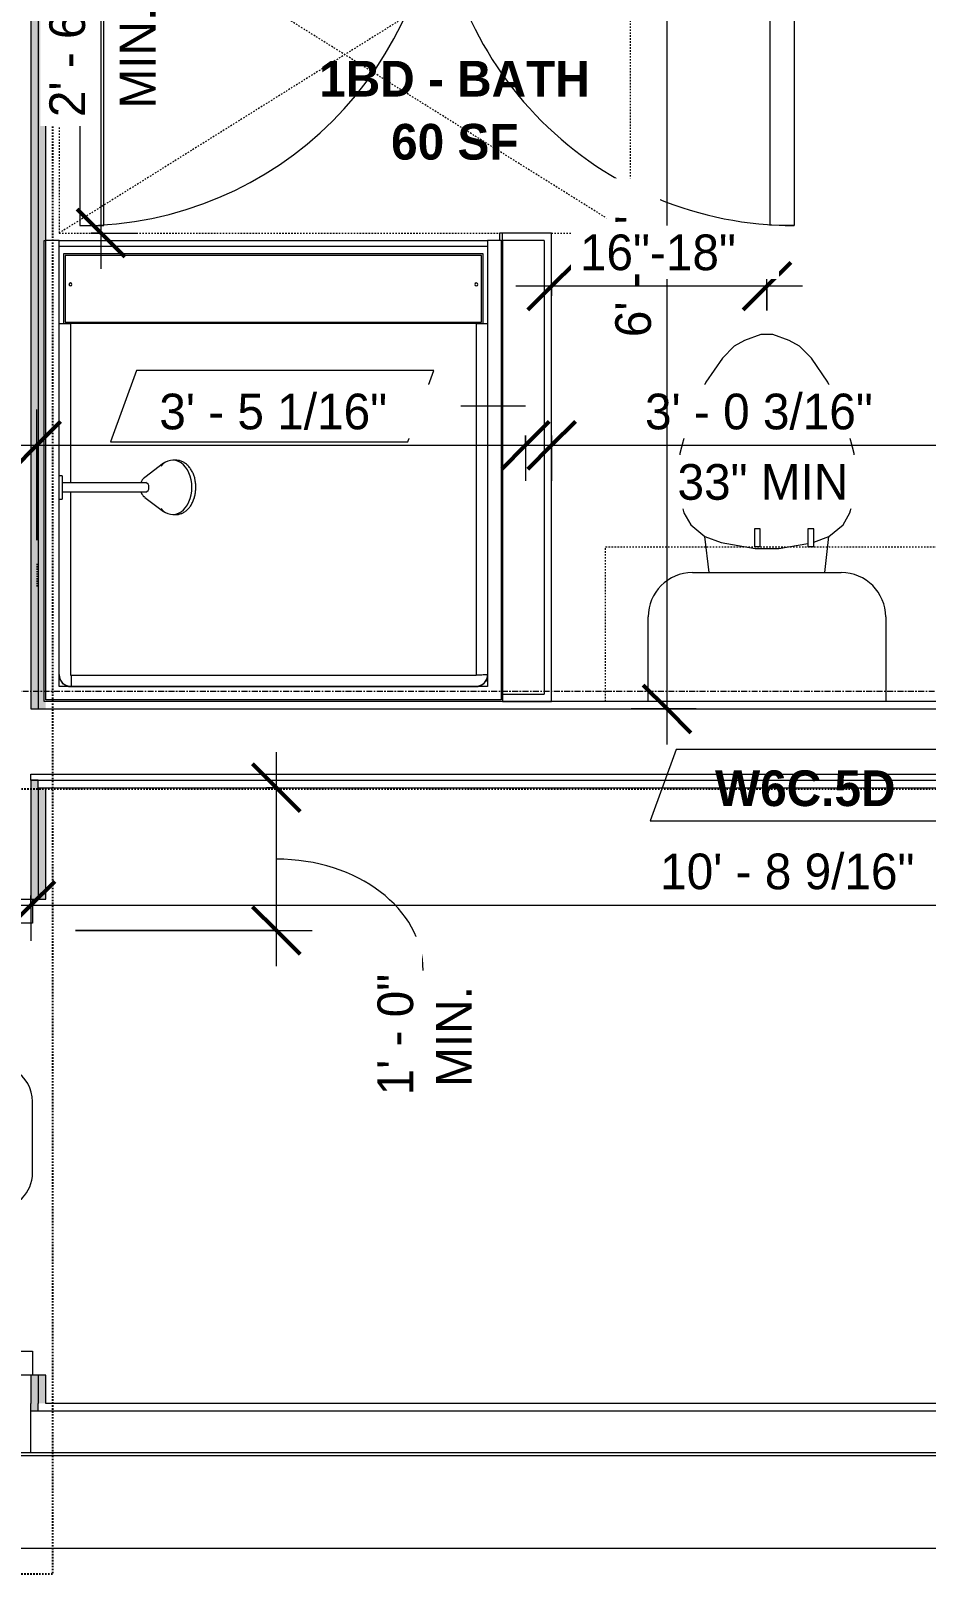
# Model space of a CAD drawing. Header units: inches. Extents: x -4058 to -1781, y 9814 to 12264.
# Drawn here: x -3460.2 to -3385, y 11773 to 11902.7 of the extents above; entities that cross this region are included whole.
import ezdxf

# ---------------------------------------------------------------- set-up
doc = ezdxf.new("R2010")
doc.units = ezdxf.units.IN
doc.header["$MEASUREMENT"] = 0
for name, pattern in [('Dash', [0.25, 0.125, -0.125]), ('Dash 3_32_', [0.1875, 0.09375, -0.09375]), ('Dash_2_', [0.25, 0.125, -0.125]), ('Grid Line 1_2_', [0.875, 0.5, -0.125, 0.125, -0.125])]:
    doc.linetypes.add(name, pattern=pattern)
for name, color, linetype, lineweight in [('0-1', 7, 'Continuous', 5), ('0-2', 7, 'Continuous', 9), ('A-ANNO-DIMS', 211, 'Continuous', 9), ('A-ANNO-DIMS-32', 211, 'Continuous', 9), ('A-AREA-IDEN', 2, 'Continuous', 9), ('A-DETL-1', 90, 'Dash 3_32_', 9), ('A-DOOR-1', 7, 'Continuous', 9), ('A-DOOR-2', 31, 'Continuous', 9), ('A-DOOR-FRAM-1', 7, 'Continuous', 9), ('A-DOOR-IDEN', 31, 'Continuous', 9), ('A-GENM', 5, 'Continuous', 9), ('A-GENM-2', 147, 'Dash', 9), ('A-WALL-1', 7, 'Continuous', 9), ('A-WALL-2', 113, 'Continuous', 9), ('A-WALL-IDEN', 211, 'Continuous', 9), ('I-WALL-1', 1, 'Continuous', 18), ('I-WALL-2', 10, 'Continuous', 5), ('I-WALL-3', 7, 'Continuous', 9), ('P-SANR-FIXT', 6, 'Continuous', 9), ('Q-CASE', 31, 'Continuous', 9), ('Q-CASE-3', 31, 'Dash', 9), ('S-GRID-1', 1, 'Grid Line 1_2_', 9)]:
    doc.layers.add(name, color=color, linetype=linetype, lineweight=lineweight)
doc.layers.add('0-3', color=250, linetype='Dash_2_')
doc.styles.add('Century Gothic', font='ufonts.com_century-gothic.ttf', dxfattribs={"height": 3})
doc.styles.add('Century Gothic_B_1', font='GOTHICB.TTF', dxfattribs={"height": 3})
doc.dimstyles.new('MARKETING_DIMENSION', dxfattribs={"dimscale": 12, "dimtxt": 3.132505, "dimasz": 0.333333, "dimexe": 0.25, "dimexo": 0.166667, "dimgap": 0.041667, "dimtad": 1, "dimdec": 4, "dimrnd": 0.0625, "dimzin": 3, "dimdsep": 46, "dimlunit": 4, "dimtxsty": 'Century Gothic', "dimblk1": 'OBLIQUE', "dimblk2": 'OBLIQUE', "dimsah": 1, "dimcen": 0.09, "dimdle": 0.25, "dimazin": 0, "dimtfac": 1, "dimtdec": 4, "dimtix": 1, "dimtmove": 0, "dimatfit": 3, "dimfxl": 1, "dimtvp": 1, "dimtfill": 1, "dimfrac": 2, "dimtolj": 1, "dimtzin": 0, "dimarcsym": 2})
doc.dimstyles.new('THE_DIMENSION_STRING_1', dxfattribs={"dimscale": 12, "dimtxt": 3.132505, "dimasz": 0.333333, "dimexe": 0.25, "dimexo": 0.166667, "dimgap": 0.041667, "dimtad": 1, "dimdec": 4, "dimrnd": 0.0625, "dimzin": 3, "dimdsep": 46, "dimlunit": 4, "dimtxsty": 'Century Gothic', "dimblk1": 'OBLIQUE', "dimblk2": 'OBLIQUE', "dimsah": 1, "dimcen": 0.09, "dimdle": 0.25, "dimazin": 0, "dimtfac": 1, "dimtdec": 4, "dimtix": 1, "dimtmove": 1, "dimatfit": 3, "dimfxl": 1, "dimtvp": 1, "dimtfill": 1, "dimfrac": 2, "dimtolj": 1, "dimtzin": 0, "dimarcsym": 2})
doc.dimstyles.new('THE_DIMENSION_STRING_2', dxfattribs={"dimscale": 12, "dimtxt": 3.132505, "dimasz": 0.333333, "dimexe": 0.25, "dimexo": 0.166667, "dimgap": 0.041667, "dimtad": 1, "dimdec": 4, "dimrnd": 0.0625, "dimzin": 3, "dimdsep": 46, "dimlunit": 4, "dimtxsty": 'Century Gothic', "dimblk1": 'OBLIQUE', "dimblk2": 'OBLIQUE', "dimsah": 1, "dimcen": 0.09, "dimdle": 0.25, "dimazin": 0, "dimtfac": 1, "dimtdec": 4, "dimtix": 1, "dimtmove": 0, "dimatfit": 3, "dimfxl": 1, "dimtvp": 1, "dimtfill": 1, "dimfrac": 2, "dimtolj": 1, "dimtzin": 0, "dimarcsym": 2})
doc.dimstyles.new('THE_DIMENSION_STRING_4', dxfattribs={"dimscale": 12, "dimtxt": 3.132505, "dimasz": 0.333333, "dimexe": 0.25, "dimexo": 0.166667, "dimgap": 0.041667, "dimtad": 1, "dimdec": 4, "dimrnd": 0.0625, "dimzin": 3, "dimdsep": 46, "dimlunit": 4, "dimtxsty": 'Century Gothic', "dimblk1": 'OBLIQUE', "dimblk2": 'OBLIQUE', "dimsah": 1, "dimcen": 0.09, "dimdle": 0.25, "dimazin": 0, "dimtfac": 1, "dimtdec": 4, "dimtix": 1, "dimtmove": 0, "dimatfit": 3, "dimfxl": 1, "dimtvp": 1, "dimtfill": 1, "dimfrac": 2, "dimtolj": 1, "dimtzin": 0, "dimarcsym": 2})
doc.dimstyles.new('THE_DIMENSION_STRING_5', dxfattribs={"dimscale": 12, "dimtxt": 3.132505, "dimasz": 0.333333, "dimexe": 0.25, "dimexo": 0.166667, "dimgap": 0.041667, "dimtad": 1, "dimdec": 4, "dimrnd": 0.0625, "dimzin": 3, "dimdsep": 46, "dimlunit": 4, "dimtxsty": 'Century Gothic', "dimblk1": 'OBLIQUE', "dimblk2": 'OBLIQUE', "dimsah": 1, "dimcen": 0.09, "dimdle": 0.25, "dimazin": 0, "dimtfac": 1, "dimtdec": 4, "dimtix": 1, "dimtmove": 0, "dimatfit": 3, "dimfxl": 1, "dimtvp": 1, "dimtfill": 1, "dimfrac": 2, "dimtolj": 1, "dimtzin": 0, "dimarcsym": 2})

# ---------------------------------------------------------------- blocks, each defined once
blk = doc.blocks.new('HOLLOW METAL - UNIT DOOR-2360010-UNIT PLANS - 1ST FLOOR')
at = {"layer": 'A-DOOR-1'}
for p, q in [((16.25, -4.8125), (18, -4.8125)), ((16.25, -40.8125), (16.25, -4.8125)), ((18, -4.8125), (18, -40.8125)), ((18, -40.8125), (16.25, -40.8125))]:
    blk.add_line(p, q, dxfattribs=at)
blk.add_arc((18, -4.8125), 36, 180, 270, dxfattribs=at)
at = {"layer": 'A-DOOR-FRAM-1'}
for p, q in [((-20, 3.1875), (-18, 3.1875)), ((-20, -4.8125), (-20, 3.1875)), ((-18, 3.1875), (-18, 1.25)), ((18, 3.1875), (20, 3.1875)), ((18, 1.25), (18, 3.1875)), ((20, 3.1875), (20, -4.8125)), ((-18, 1.25), (-17.375, 1.25)), ((-17.375, 1.25), (-17.375, -2.875)), ((17.375, 1.25), (18, 1.25)), ((17.375, -2.875), (17.375, 1.25)), ((-18, -2.875), (-18, -4.8125)), ((-17.375, -2.875), (-18, -2.875)), ((18, -2.875), (17.375, -2.875)), ((18, -4.8125), (18, -2.875)), ((-18, -4.8125), (-20, -4.8125)), ((20, -4.8125), (18, -4.8125))]:
    blk.add_line(p, q, dxfattribs=at)
blk = doc.blocks.new('CTR - 1st Phase - Common Walls_rvt-1-UNIT PLANS - 1ST FLOOR')
at = {"layer": 'I-WALL-1'}
h = blk.add_hatch(color=256, dxfattribs=at)
h.paths.add_polyline_path([(-3459.59, 11787.36), (-3458.96, 11787.36), (-3458.96, 11789.74), (-3459.59, 11789.74)], flags=0)
h.paths.add_polyline_path([(-3459.59, 11829.74), (-3458.96, 11829.74), (-3458.96, 11839.11), (-3459.59, 11839.11), (-3459.59, 11838.56)], flags=0)
h.paths.add_polyline_path([(-3459.09, 11845.74), (-3458.96, 11845.74), (-3458.96, 11846.36), (-3459.09, 11846.36), (-3459.09, 11885.11), (-3458.96, 11885.11), (-3458.96, 12081.69), (-3459.59, 12081.69), (-3459.59, 11845.74)], flags=0)
at = {"layer": 'I-WALL-2'}
h = blk.add_hatch(color=256, dxfattribs=at)
h.paths.add_polyline_path([(-3460.21, 11786.74), (-3459.59, 11786.74), (-3459.59, 11789.74), (-3460.21, 11789.74), (-3460.21, 11787.36)], flags=0)
h.paths.add_polyline_path([(-3460.09, 11829.74), (-3459.59, 11829.74), (-3459.59, 11839.74), (-3460.21, 11839.74), (-3460.21, 11829.74)], flags=0)
h.paths.add_polyline_path([(-3459.59, 11845.74), (-3459.59, 12081.69), (-3460.21, 12081.69), (-3460.21, 11845.74)], flags=0)
at = {"layer": 'A-WALL-1'}
for p, q in [((-3460.21, 12081.69), (-3460.21, 11845.74)), ((-3459.59, 12081.69), (-3459.59, 11845.74)), ((-3460.21, 11845.74), (-3459.59, 11845.74)), ((-3460.21, 11845.74), (-3459.59, 11845.74)), ((-3459.59, 11845.74), (-3458.96, 11845.74)), ((-3459.59, 11845.74), (-3458.96, 11845.74)), ((-3458.96, 11845.74), (-3332.27, 11845.74)), ((-3460.21, 11839.74), (-3460.21, 11840.24)), ((-3460.21, 11840.24), (-3458.96, 11840.24)), ((-3460.21, 11839.74), (-3460.21, 11840.24)), ((-3460.21, 11839.74), (-3459.59, 11839.74)), ((-3460.21, 11839.74), (-3460.21, 11829.74)), ((-3459.59, 11839.74), (-3460.21, 11839.74)), ((-3459.59, 11839.11), (-3459.59, 11839.74)), ((-3459.59, 11839.74), (-3458.96, 11839.74)), ((-3459.59, 11839.11), (-3459.59, 11839.74)), ((-3458.96, 11840.24), (-3332.27, 11840.24)), ((-3458.96, 11839.74), (-3332.27, 11839.74)), ((-3459.59, 11839.11), (-3458.96, 11839.11)), ((-3459.59, 11839.11), (-3459.59, 11829.74)), ((-3460.21, 11789.74), (-3460.21, 11787.36)), ((-3459.59, 11789.74), (-3459.59, 11787.36)), ((-3460.21, 11786.74), (-3460.21, 11787.36)), ((-3460.21, 11783.24), (-3460.21, 11786.74)), ((-3460.21, 11786.74), (-3459.59, 11786.74)), ((-3460.21, 11786.74), (-3459.59, 11786.74)), ((-3459.59, 11786.74), (-3459.59, 11787.36)), ((-3459.59, 11786.74), (-3203.32, 11786.74)), ((-3203.32, 11787.36), (-3458.96, 11787.36)), ((-3742.95, 11782.99), (-3203.32, 11782.99)), ((-3465.71, 11783.24), (-3460.21, 11783.24)), ((-3465.71, 11783.24), (-3460.21, 11783.24)), ((-3460.21, 11783.24), (-3203.32, 11783.24))]:
    blk.add_line(p, q, dxfattribs=at)
at = {"layer": 'I-WALL-3'}
for p, q in [((-3458.96, 11885.11), (-3458.96, 12081.69)), ((-3332.27, 11846.36), (-3420.59, 11846.36)), ((-3458.96, 11839.11), (-3332.27, 11839.11)), ((-3458.96, 11829.74), (-3458.96, 11839.11)), ((-3460.09, 11829.74), (-3458.96, 11829.74)), ((-3458.96, 11789.74), (-3460.09, 11789.74)), ((-3458.96, 11787.36), (-3458.96, 11789.74))]:
    blk.add_line(p, q, dxfattribs=at)
at = {"layer": '0-2', "rotation": 270}
blk.add_blockref('HOLLOW METAL - UNIT DOOR-2360010-UNIT PLANS - 1ST FLOOR', (-3463.27, 11809.74), dxfattribs=at)
blk = doc.blocks.new('CTR - 1st Phase - Structure_rvt-1-UNIT PLANS - 1ST FLOOR')
at = {"layer": 'A-WALL-1'}
for p, q in [((-3211.32, 11783.19), (-3747.32, 11783.19)), ((-3755.32, 11775.19), (-3211.32, 11775.19))]:
    blk.add_line(p, q, dxfattribs=at)
blk = doc.blocks.new('Toilet-Domestic-3D - Toilet-Domestic-3D-1352612-UNIT PLANS - 1ST FLOOR')
at = {"layer": 'P-SANR-FIXT'}
for p, q in [((-9.98, 11.75), (-9.98, 18.86)), ((9.98, 18.86), (9.98, 11.75)), ((6.25, 8.02), (-6.25, 8.02)), ((-4.86, 8.02), (-5.21, 5)), ((4.86, 8.02), (5.21, 5)), ((-3.94, 5.46), (-5.21, 5)), ((-1, 6), (-3.45, 5.57)), ((1, 6), (-1, 6)), ((3.84, 5.5), (1, 6)), ((5.21, 5), (3.84, 5.5)), ((-6.4, 4), (-6.97, 3)), ((-5.21, 5), (-6.4, 4)), ((6.4, 4), (5.21, 5)), ((6.97, 3), (6.4, 4)), ((-6.97, 3), (-7.24, 2)), ((7.24, 2), (6.97, 3)), ((-7.24, 2), (-7.41, 1)), ((7.41, 1), (7.24, 2)), ((-7.41, 1), (-7.5, 0)), ((7.5, 0), (7.41, 1)), ((-7.5, 0), (-7.33, -1.99)), ((7.33, -1.99), (7.5, 0)), ((-7.33, -1.99), (-6.79, -4)), ((6.79, -4), (7.33, -1.99)), ((-6.79, -4), (-6.06, -6)), ((6.06, -6), (6.79, -4)), ((-6.06, -6), (-5.13, -8)), ((5.13, -8), (6.06, -6)), ((-5.13, -8), (-3.74, -10)), ((3.74, -10), (5.13, -8)), ((-3.74, -10), (-2.74, -11)), ((2.74, -11), (3.74, -10)), ((-2.74, -11), (-1.87, -11.5)), ((-1.87, -11.5), (-0.5, -12)), ((0.5, -12), (1.87, -11.5)), ((1.87, -11.5), (2.74, -11)), ((-0.5, -12), (0.5, -12))]:
    blk.add_line(p, q, dxfattribs=at)
for centre, start, end in [((-6.25, 11.75), 180, 270), ((6.25, 11.75), 270, 360)]:
    blk.add_arc(centre, 3.73, start, end, dxfattribs=at)
blk = doc.blocks.new('ADA Clearances - 30_x48_-V109-UNIT PLANS - 1ST FLOOR')
at = {"layer": 'A-GENM-2'}
for p, q in [((15, -24), (-15, 24)), ((14.63, 24), (-15, 24)), ((-15, 24), (-15, -13)), ((-15, -24), (14.63, 23.4)), ((15, -24), (15, 22.25)), ((-15, -17.37), (-15, -24)), ((-15, -24), (15, -24))]:
    blk.add_line(p, q, dxfattribs=at)
blk = doc.blocks.new('300 Series Wall Hung Cabinet_326 - 30_-2909953-UNIT PLANS - 1ST FLOOR')
at = {"layer": 'Q-CASE'}
for p, q in [((-2.01, 14.69), (-2.5, 14.69)), ((-2.5, 14.69), (-2.5, 13.19)), ((-2.01, 13.19), (-2.01, 14.69)), ((2.49, 14.69), (2, 14.69)), ((2, 14.69), (2, 13.19)), ((2.49, 13.19), (2.49, 14.69)), ((-2.01, 13.19), (-2.5, 13.19)), ((2.49, 13.19), (2, 13.19))]:
    blk.add_line(p, q, dxfattribs=at)
at = {"layer": 'Q-CASE-3'}
for p, q in [((-15, 0.19), (-15, 13.19)), ((-15, 13.19), (15, 13.19)), ((15, 13.19), (15, 0.19)), ((15, 0.19), (-15, 0.19))]:
    blk.add_line(p, q, dxfattribs=at)
blk = doc.blocks.new('SWING - DOUBLE - FLUSH - SWING - DOUBLE - 5-0 x 6-8 - DUMMY-3703244-UNIT PLANS - 1ST FLOOR')
at = {"layer": 'A-DOOR-2'}
for p, q in [((-30, 3.375), (-30, 32.375)), ((-30, 32.375), (-28, 32.375)), ((-28, 32.375), (-28, 2.375)), ((30, 32.375), (28, 32.375)), ((28, 32.375), (28, 2.375)), ((30, 3.375), (30, 32.375)), ((-30, 3.375), (-33, 3.375)), ((-33, 3.375), (-33, 2.375)), ((-30, 2.375), (-30, 3.375)), ((33, 3.375), (30, 3.375)), ((30, 3.375), (30, 2.375)), ((33, 2.375), (33, 3.375)), ((-33, 2.375), (-30, 2.375)), ((-28, 2.375), (-30, 2.375)), ((28, 2.375), (30, 2.375)), ((30, 2.375), (33, 2.375)), ((-30, -2.375), (-33, -2.375)), ((-33, -2.375), (-33, -3.375)), ((-30, -3.375), (-30, -2.375)), ((33, -2.375), (30, -2.375)), ((30, -2.375), (30, -3.375)), ((33, -3.375), (33, -2.375)), ((-33, -3.375), (-30, -3.375)), ((30, -3.375), (33, -3.375))]:
    blk.add_line(p, q, dxfattribs=at)
for centre, start, end in [((-30, 2.375), 360, 90), ((30, 2.375), 90, 180)]:
    blk.add_arc(centre, 30, start, end, dxfattribs=at)
blk = doc.blocks.new('The Shower - The Shower-4050272-UNIT PLANS - 1ST FLOOR')
at = {"layer": 'P-SANR-FIXT'}
for p, q in [((0, -0.5), (38.5, -0.5)), ((0, -39.25), (0, -0.5)), ((0.12, -39.25), (0.12, -0.63)), ((0.12, -0.63), (38.38, -0.63)), ((38.38, -0.63), (38.38, -39.25)), ((38.5, -0.5), (38.5, -39.25)), ((1.25, -39.25), (1.25, -1.75)), ((1.25, -1.75), (37.25, -1.75)), ((1.3, -2.43), (1.28, -2.51)), ((1.38, -2.26), (1.37, -2.28)), ((1.42, -2.2), (1.4, -2.23)), ((1.58, -2.01), (1.51, -2.08)), ((1.73, -1.9), (1.7, -1.92)), ((2.01, -1.78), (1.93, -1.8)), ((36.25, -1.77), (2.25, -1.77)), ((36.25, -1.77), (36.25, -1.75)), ((36.57, -1.8), (36.49, -1.78)), ((36.8, -1.92), (36.77, -1.9)), ((36.99, -2.08), (36.92, -2.01)), ((37.1, -2.23), (37.08, -2.2)), ((37.13, -2.28), (37.12, -2.26)), ((37.22, -2.51), (37.2, -2.43)), ((37.25, -1.75), (37.25, -17.52)), ((2.2, -32.27), (2.2, -2.75)), ((36.25, -2.7), (2.25, -2.7)), ((36.3, -18.11), (36.3, -2.75)), ((36.3, -32.27), (36.3, -18.89)), ((37.25, -19.48), (37.25, -39.25)), ((1.62, -32.27), (1.62, -38.13)), ((36.75, -32.38), (1.75, -32.38)), ((1.75, -32.38), (1.75, -38)), ((2.2, -32.27), (36.3, -32.27)), ((36.75, -38), (36.75, -32.38)), ((36.88, -38.13), (36.88, -32.27)), ((1.25, -38.75), (37.25, -38.75)), ((1.25, -39.25), (1.25, -38.75)), ((1.62, -38.13), (36.88, -38.13)), ((1.75, -38), (36.75, -38)), ((37.25, -38.75), (37.25, -39.25)), ((0.12, -39.25), (0, -39.25)), ((0.12, -39.25), (1.25, -39.25)), ((37.25, -39.25), (1.25, -39.25)), ((37.25, -39.25), (38.38, -39.25)), ((38.5, -39.25), (38.38, -39.25))]:
    blk.add_line(p, q, dxfattribs=at)
for centre, radius, start, end in [((2.25, -2.75), 1, 90, 180), ((36.25, -2.75), 1, 0, 90), ((2.2, -35.56), 0.125, 0, 180), ((2.2, -35.56), 0.125, 180, 0), ((36.3, -35.56), 0.125, 0, 180), ((36.3, -35.56), 0.125, 180, 0)]:
    blk.add_arc(centre, radius, start, end, dxfattribs=at)
for centre, major_axis, start_param, end_param in [((2.2, -32.28), (0.95, 0), 1.570796, 3.141593), ((36.3, -32.28), (-0.95, 0), 3.141593, 4.712389)]:
    blk.add_ellipse(centre, major_axis=major_axis, ratio=0.019505, start_param=start_param, end_param=end_param, dxfattribs=at)
for points, knots in [([(2.25, -1.77), (2.19, -1.77), (2.06, -1.78), (1.8, -1.86), (1.53, -2.04), (1.34, -2.32), (1.26, -2.57), (1.25, -2.7), (1.25, -2.77)], [-0.001856, -0.001856, -0.001856, -0.001856, 0.123376, 0.248608, 0.499072, 0.749536, 0.874768, 1, 1, 1, 1]), ([(1.38, -2.25), (1.41, -2.21), (1.47, -2.12), (1.55, -2.04), (1.59, -2)], [-0.666048, -0.666048, -0.666048, -0.666048, -0.5714286, -0.4597287, -0.4597287, -0.4597287, -0.4597287]), ([(1.75, -1.88), (1.77, -1.87), (1.86, -1.82), (2.03, -1.77), (2.17, -1.75), (2.25, -1.75)], [-0.332096, -0.332096, -0.332096, -0.332096, -0.2857143, -0.1428571, 0, 0, 0, 0]), ([(36.25, -1.75), (36.31, -1.75), (36.42, -1.76), (36.59, -1.8), (36.7, -1.85), (36.75, -1.88)], [-1, -1, -1, -1, -0.8928571, -0.7857143, -0.6665409, -0.6665409, -0.6665409, -0.6665409]), ([(37.25, -2.77), (37.25, -2.7), (37.24, -2.57), (37.16, -2.32), (36.98, -2.04), (36.7, -1.86), (36.45, -1.78), (36.32, -1.77), (36.25, -1.77)], [-0.001856, -0.001856, -0.001856, -0.001856, 0.123376, 0.248608, 0.499072, 0.749536, 0.874768, 1, 1, 1, 1]), ([(36.75, -1.88), (36.79, -1.91), (36.89, -1.97), (36.97, -2.05), (37.01, -2.11)], [-0.666048, -0.666048, -0.666048, -0.666048, -0.5714286, -0.4462442, -0.4462442, -0.4462442, -0.4462442]), ([(37.12, -2.25), (37.13, -2.27), (37.16, -2.33), (37.18, -2.38), (37.19, -2.42)], [-0.332096, -0.332096, -0.332096, -0.332096, -0.2857143, -0.2167295, -0.2167295, -0.2167295, -0.2167295]), ([(2.25, -2.7), (2.24, -2.7), (2.24, -2.7), (2.23, -2.7), (2.22, -2.71), (2.22, -2.71), (2.21, -2.72), (2.21, -2.73), (2.2, -2.74), (2.2, -2.74), (2.2, -2.75), (2.2, -2.75)], [-1, -1, -1, -1, -0.833333, -0.75, -0.666667, -0.583333, -0.416667, -0.333333, -0.208333, -0.083333, 0, 0, 0, 0]), ([(36.3, -2.75), (36.3, -2.74), (36.3, -2.74), (36.3, -2.73), (36.29, -2.72), (36.29, -2.72), (36.28, -2.71), (36.27, -2.71), (36.26, -2.7), (36.26, -2.7), (36.25, -2.7), (36.25, -2.7)], [-1, -1, -1, -1, -0.833333, -0.75, -0.666667, -0.583333, -0.416667, -0.333333, -0.208333, -0.083333, 0, 0, 0, 0])]:
    blk.add_open_spline(points, degree=3, knots=knots, dxfattribs=at)
for points in [[(1.35, -2.32), (1.36, -2.3), (1.37, -2.27), (1.38, -2.25)], [(1.63, -1.97), (1.67, -1.94), (1.71, -1.91), (1.75, -1.88)], [(36.25, -2.7), (36.25, -2.62), (36.25, -2.45), (36.25, -2.22), (36.25, -2.03), (36.25, -1.88), (36.25, -1.82), (36.25, -1.8)], [(37.05, -2.15), (37.07, -2.18), (37.09, -2.21), (37.12, -2.25)], [(1.25, -2.75), (1.25, -2.74), (1.25, -2.72), (1.25, -2.71)], [(2.2, -2.75), (2.12, -2.75), (1.95, -2.75), (1.72, -2.75), (1.52, -2.76), (1.37, -2.76), (1.27, -2.76), (1.25, -2.77), (1.25, -2.77)], [(37.25, -2.67), (37.25, -2.7), (37.25, -2.72), (37.25, -2.75)]]:
    blk.add_open_spline(points, degree=3, dxfattribs=at)
blk = doc.blocks.new('Shower Head - Shower Head-3260035-UNIT PLANS - 1ST FLOOR')
at = {"layer": 'P-SANR-FIXT'}
for p, q in [((-2.28, 9.81), (-2.28, 9.54)), ((2.28, 9.54), (2.28, 9.81)), ((-2.02, 8.78), (-0.84, 7.19)), ((0.84, 7.19), (2.02, 8.78)), ((-0.39, 7.27), (-0.39, 6.01)), ((0.39, 6.01), (0.39, 7.27)), ((-0.98, 0.26), (-0.98, 0)), ((-0.98, 0.26), (0.98, 0.26)), ((-0.39, 1), (-0.39, 0.26)), ((0.39, 0.26), (0.39, 1)), ((0.98, 0), (0.98, 0.26)), ((0.98, 0), (-0.98, 0))]:
    blk.add_line(p, q, dxfattribs=at)
at = {"layer": 'P-SANR-FIXT', "flags": 128}
for points in [[(0, 11.49), (-0.09, 11.49), (-0.18, 11.48), (-0.27, 11.48), (-0.35, 11.47), (-0.44, 11.46), (-0.53, 11.44), (-0.62, 11.43), (-0.7, 11.41), (-0.79, 11.39), (-0.87, 11.36), (-0.95, 11.34), (-1.03, 11.31), (-1.11, 11.28), (-1.19, 11.25), (-1.26, 11.21), (-1.34, 11.17), (-1.41, 11.13), (-1.48, 11.09), (-1.55, 11.05), (-1.61, 11), (-1.68, 10.95), (-1.74, 10.9), (-1.8, 10.85), (-1.85, 10.8), (-1.9, 10.74), (-1.95, 10.69), (-2, 10.63), (-2.04, 10.57), (-2.08, 10.51), (-2.12, 10.44), (-2.15, 10.38), (-2.18, 10.31), (-2.21, 10.25), (-2.23, 10.18), (-2.25, 10.11), (-2.26, 10.04), (-2.27, 9.97), (-2.28, 9.9), (-2.28, 9.83), (-2.28, 9.81)], [(2.28, 9.81), (2.28, 9.88), (2.28, 9.95), (2.27, 10.02), (2.25, 10.09), (2.24, 10.16), (2.21, 10.23), (2.19, 10.3), (2.16, 10.36), (2.13, 10.43), (2.09, 10.49), (2.05, 10.55), (2.01, 10.61), (1.97, 10.67), (1.92, 10.73), (1.86, 10.79), (1.81, 10.84), (1.75, 10.89), (1.69, 10.94), (1.63, 10.99), (1.57, 11.04), (1.5, 11.08), (1.43, 11.12), (1.36, 11.16), (1.28, 11.2), (1.21, 11.24), (1.13, 11.27), (1.05, 11.3), (0.97, 11.33), (0.89, 11.36), (0.81, 11.38), (0.72, 11.4), (0.64, 11.42), (0.55, 11.44), (0.47, 11.45), (0.38, 11.46), (0.29, 11.47), (0.2, 11.48), (0.11, 11.49), (0.02, 11.49), (0, 11.49)], [(-0.84, 7.19), (-0.81, 7.16), (-0.79, 7.13), (-0.76, 7.1), (-0.73, 7.08), (-0.7, 7.05), (-0.68, 7.03), (-0.65, 7.01), (-0.62, 6.98), (-0.59, 6.97), (-0.56, 6.95), (-0.53, 6.93), (-0.49, 6.91), (-0.46, 6.9), (-0.43, 6.89), (-0.4, 6.87)], [(0.39, 6.87), (0.43, 6.88), (0.46, 6.9), (0.49, 6.91), (0.52, 6.93), (0.55, 6.94), (0.58, 6.96), (0.61, 6.98), (0.64, 7), (0.67, 7.03), (0.7, 7.05), (0.73, 7.07), (0.76, 7.1), (0.78, 7.13), (0.81, 7.16), (0.83, 7.19), (0.84, 7.19)], [(-0.39, 6.01), (-0.39, 5.81), (-0.39, 5.6), (-0.39, 5.38), (-0.39, 5.15), (-0.39, 4.92), (-0.39, 4.68), (-0.39, 4.43), (-0.39, 4.18), (-0.39, 3.93), (-0.39, 3.67), (-0.39, 3.4), (-0.39, 3.13), (-0.39, 2.86), (-0.39, 2.59), (-0.39, 2.31), (-0.39, 2.03), (-0.39, 1.75), (-0.39, 1.46), (-0.39, 1.18), (-0.39, 1)], [(0.39, 1), (0.39, 1.29), (0.39, 1.57), (0.39, 1.85), (0.39, 2.13), (0.39, 2.41), (0.39, 2.69), (0.39, 2.96), (0.39, 3.23), (0.39, 3.5), (0.39, 3.76), (0.39, 4.02), (0.39, 4.27), (0.39, 4.52), (0.39, 4.77), (0.39, 5), (0.39, 5.23), (0.39, 5.46), (0.39, 5.67), (0.39, 5.88), (0.39, 6.01)]]:
    blk.add_lwpolyline(points, dxfattribs=at)
at = {"layer": 'P-SANR-FIXT'}
for centre, major_axis, start_param, end_param in [((0, 9.54), (-2.28, 0), 4.712389, 6.956384), ((0, 9.54), (2.28, 0), 5.609987, 7.853982), ((0, 7.27), (-0.394, 0), 4.712389, 6.283185), ((0, 7.27), (0.394, 0), 0, 1.570796)]:
    blk.add_ellipse(centre, major_axis=major_axis, ratio=0.707107, start_param=start_param, end_param=end_param, dxfattribs=at)
blk = doc.blocks.new('DIMBLOCK223-UNIT PLANS - 1ST FLOOR')
at = {"layer": 'A-ANNO-DIMS-32'}
for p, q in [((-3439.58, 11824.11), (-3439.58, 11842.11)), ((-3440.4, 11839.11), (-3436.58, 11839.11)), ((-3439.58, 11839.11), (-3440.4, 11839.11)), ((-3456.46, 11827.11), (-3436.58, 11827.11)), ((-3439.58, 11827.11), (-3456.46, 11827.11))]:
    blk.add_line(p, q, dxfattribs=at)
at = {"layer": 'A-ANNO-DIMS-32', "lineweight": 50}
for p, q in [((-3439.58, 11839.11), (-3441.58, 11841.11)), ((-3439.58, 11839.11), (-3437.58, 11837.11)), ((-3439.58, 11827.11), (-3441.58, 11829.11)), ((-3439.58, 11827.11), (-3437.58, 11825.11))]:
    blk.add_line(p, q, dxfattribs=at)
at = {"layer": 'A-ANNO-DIMS-32'}
blk.add_ellipse((-3439.58, 11823.74), major_axis=(12.33, 0), ratio=0.75996, start_param=0, end_param=1.570796, dxfattribs=at)
at = {"layer": 'A-ANNO-DIMS-32', "color": 0, "insert": (-3426.17, 11813.97), "char_height": 3, "width": 10.8594, "attachment_point": 1, "rotation": 90, "line_spacing_factor": 0.984502, "style": 'Century Gothic', "bg_fill": 3, "box_fill_scale": 1.25, "bg_fill_color": 256, "bg_fill_true_color": 13158600, "bg_fill_transparency": 0}
blk.add_mtext('MIN.', dxfattribs=at)
at = {"layer": 'A-ANNO-DIMS-32', "color": 0, "insert": (-3431.09, 11813.25), "char_height": 3, "width": 12.5897, "attachment_point": 1, "rotation": 90, "line_spacing_factor": 0.984502, "style": 'Century Gothic', "bg_fill": 3, "box_fill_scale": 1.25, "bg_fill_color": 256, "bg_fill_true_color": 13158600, "bg_fill_transparency": 0}
blk.add_mtext('1\' - 0"', dxfattribs=at)
blk = doc.blocks.new('_Oblique')
at = {"color": 0, "linetype": 'ByBlock', "lineweight": -2}
blk.add_line((-0.5, -0.5), (0.5, 0.5), dxfattribs=at)
blk = doc.blocks.new('DIMBLOCK288-UNIT PLANS - 1ST FLOOR')
at = {"layer": 'A-ANNO-DIMS-32', "lineweight": 50}
for p, q in [((-3416.46, 11867.9), (-3414.46, 11869.9)), ((-3380.27, 11867.9), (-3378.27, 11869.9)), ((-3416.46, 11867.9), (-3418.46, 11865.9)), ((-3380.27, 11867.9), (-3382.27, 11865.9))]:
    blk.add_line(p, q, dxfattribs=at)
at = {"layer": 'A-ANNO-DIMS-32'}
for p, q in [((-3416.46, 11868.73), (-3416.46, 11864.9)), ((-3416.46, 11867.9), (-3416.46, 11868.73)), ((-3380.27, 11868.73), (-3380.27, 11864.9)), ((-3380.27, 11867.9), (-3380.27, 11868.73)), ((-3419.46, 11867.9), (-3377.27, 11867.9))]:
    blk.add_line(p, q, dxfattribs=at)
at = {"layer": 'A-ANNO-DIMS-32', "color": 0, "insert": (-3405.88, 11866.32), "char_height": 3, "width": 18.0194, "attachment_point": 1, "line_spacing_factor": 0.984502, "style": 'Century Gothic', "bg_fill": 3, "box_fill_scale": 1.25, "bg_fill_color": 256, "bg_fill_true_color": 13158600, "bg_fill_transparency": 0}
blk.add_mtext('33" MIN', dxfattribs=at)
at = {"layer": 'A-ANNO-DIMS-32', "color": 0, "insert": (-3408.61, 11872.24), "char_height": 3, "width": 24.5827, "attachment_point": 1, "line_spacing_factor": 0.984502, "style": 'Century Gothic', "bg_fill": 3, "box_fill_scale": 1.25, "bg_fill_color": 256, "bg_fill_true_color": 13158600, "bg_fill_transparency": 0}
blk.add_mtext('3\' - 0 3/16"', dxfattribs=at)
blk = doc.blocks.new('Wall Tag - Arch Wall-3956453-UNIT PLANS - 1ST FLOOR')
at = {"layer": 'A-WALL-IDEN'}
for p, q in [((-0.3561, 0.0937), (-0.4244, -0.0937)), ((0.4244, 0.0937), (-0.3561, 0.0937)), ((0.3561, -0.0937), (0.4244, 0.0937)), ((-0.4244, -0.0937), (0.3561, -0.0937))]:
    blk.add_line(p, q, dxfattribs=at)
blk = doc.blocks.new('DIMBLOCK732-UNIT PLANS - 1ST FLOOR')
at = {"layer": 'A-ANNO-DIMS-32', "lineweight": 50}
for p, q in [((-3406.76, 11918.74), (-3408.76, 11920.74)), ((-3406.76, 11918.74), (-3404.76, 11916.74)), ((-3406.76, 11845.74), (-3408.76, 11847.74)), ((-3406.76, 11845.74), (-3404.76, 11843.74))]:
    blk.add_line(p, q, dxfattribs=at)
at = {"layer": 'A-ANNO-DIMS-32'}
for p, q in [((-3407.59, 11918.74), (-3403.76, 11918.74)), ((-3406.76, 11918.74), (-3407.59, 11918.74)), ((-3406.76, 11842.74), (-3406.76, 11918.74)), ((-3404.31, 11845.74), (-3409.76, 11845.74)), ((-3406.76, 11845.74), (-3404.31, 11845.74))]:
    blk.add_line(p, q, dxfattribs=at)
at = {"layer": 'A-ANNO-DIMS-32', "color": 0, "insert": (-3411.11, 11876.99), "char_height": 3, "width": 12.5897, "attachment_point": 1, "rotation": 90, "line_spacing_factor": 0.984502, "style": 'Century Gothic', "bg_fill": 3, "box_fill_scale": 1.25, "bg_fill_color": 256, "bg_fill_true_color": 13158600, "bg_fill_transparency": 0}
blk.add_mtext('6\' - 1"', dxfattribs=at)
blk = doc.blocks.new('DIMBLOCK1088-UNIT PLANS - 1ST FLOOR')
at = {"layer": 'A-ANNO-DIMS-32'}
for p, q in [((-3331.65, 11840.74), (-3331.65, 11826.23)), ((-3331.65, 11829.23), (-3331.65, 11840.74)), ((-3463.21, 11829.23), (-3331.65, 11829.23)), ((-3460.21, 11830.06), (-3460.21, 11826.23)), ((-3460.21, 11829.23), (-3460.21, 11830.06))]:
    blk.add_line(p, q, dxfattribs=at)
at = {"layer": 'A-ANNO-DIMS-32', "lineweight": 50}
for p, q in [((-3460.21, 11829.23), (-3458.21, 11831.23)), ((-3331.65, 11829.23), (-3329.65, 11831.23)), ((-3460.21, 11829.23), (-3462.21, 11827.23)), ((-3331.65, 11829.23), (-3333.65, 11827.23))]:
    blk.add_line(p, q, dxfattribs=at)
at = {"layer": 'A-ANNO-DIMS-32', "color": 0, "insert": (-3407.34, 11833.58), "char_height": 3, "width": 27.387, "attachment_point": 1, "line_spacing_factor": 0.984502, "style": 'Century Gothic', "bg_fill": 3, "box_fill_scale": 1.25, "bg_fill_color": 256, "bg_fill_true_color": 13158600, "bg_fill_transparency": 0}
blk.add_mtext('10\' - 8 9/16"', dxfattribs=at)
blk = doc.blocks.new('Door Tag - Type Mark-2601225-UNIT PLANS - 1ST FLOOR')
at = {"layer": 'A-DOOR-IDEN'}
for p, q in [((0.09375, 0.09375), (-0.09375, 0.09375)), ((-0.09375, -0.09375), (0.09375, -0.09375))]:
    blk.add_line(p, q, dxfattribs=at)
for centre, start, end in [((-0.09375, 0), 90, 270), ((0.09375, 0), 270, 90)]:
    blk.add_arc(centre, 0.09375, start, end, dxfattribs=at)
blk = doc.blocks.new('DIMBLOCK1254-UNIT PLANS - 1ST FLOOR')
at = {"layer": 'A-ANNO-DIMS-32'}
for p, q in [((-3416.46, 11880.45), (-3416.46, 11884.28)), ((-3398.37, 11879.22), (-3398.37, 11884.28)), ((-3395.37, 11881.28), (-3419.46, 11881.28)), ((-3416.46, 11881.28), (-3416.46, 11880.45)), ((-3398.37, 11881.28), (-3398.37, 11879.22))]:
    blk.add_line(p, q, dxfattribs=at)
at = {"layer": 'A-ANNO-DIMS-32', "lineweight": 50}
for p, q in [((-3416.46, 11881.28), (-3414.46, 11883.28)), ((-3398.37, 11881.28), (-3396.37, 11883.28)), ((-3416.46, 11881.28), (-3418.46, 11879.28)), ((-3398.37, 11881.28), (-3400.37, 11879.28))]:
    blk.add_line(p, q, dxfattribs=at)
at = {"layer": 'A-ANNO-DIMS-32', "color": 0, "insert": (-3414.08, 11885.62), "char_height": 3, "width": 15.9907, "attachment_point": 1, "line_spacing_factor": 0.984502, "style": 'Century Gothic', "bg_fill": 3, "box_fill_scale": 1.25, "bg_fill_color": 256, "bg_fill_true_color": 13158600, "bg_fill_transparency": 0}
blk.add_mtext('16"-18"', dxfattribs=at)
blk = doc.blocks.new('DIMBLOCK1255-UNIT PLANS - 1ST FLOOR')
at = {"layer": 'A-ANNO-DIMS-32'}
for p, q in [((-3459.71, 11859.93), (-3459.71, 11870.9)), ((-3418.65, 11868.73), (-3418.65, 11864.9)), ((-3418.65, 11867.9), (-3418.65, 11868.73)), ((-3462.71, 11867.9), (-3415.65, 11867.9)), ((-3459.71, 11867.9), (-3459.71, 11859.93))]:
    blk.add_line(p, q, dxfattribs=at)
at = {"layer": 'A-ANNO-DIMS-32', "lineweight": 50}
for p, q in [((-3459.71, 11867.9), (-3457.71, 11869.9)), ((-3418.65, 11867.9), (-3416.65, 11869.9)), ((-3459.71, 11867.9), (-3461.71, 11865.9)), ((-3418.65, 11867.9), (-3420.65, 11865.9))]:
    blk.add_line(p, q, dxfattribs=at)
at = {"layer": 'A-ANNO-DIMS-32', "color": 0, "insert": (-3449.42, 11872.24), "char_height": 3, "width": 24.5827, "attachment_point": 1, "line_spacing_factor": 0.984502, "style": 'Century Gothic', "bg_fill": 3, "box_fill_scale": 1.25, "bg_fill_color": 256, "bg_fill_true_color": 13158600, "bg_fill_transparency": 0}
blk.add_mtext('3\' - 5 1/16"', dxfattribs=at)
blk = doc.blocks.new('DIMBLOCK1276-UNIT PLANS - 1ST FLOOR')
at = {"layer": 'A-ANNO-DIMS-32'}
for p, q in [((-3454.31, 11882.74), (-3454.31, 11918.74)), ((-3455.14, 11915.74), (-3451.31, 11915.74)), ((-3454.31, 11915.74), (-3455.14, 11915.74)), ((-3455.14, 11885.74), (-3451.31, 11885.74)), ((-3454.31, 11885.74), (-3455.14, 11885.74))]:
    blk.add_line(p, q, dxfattribs=at)
at = {"layer": 'A-ANNO-DIMS-32', "lineweight": 50}
for p, q in [((-3454.31, 11915.74), (-3456.31, 11917.74)), ((-3454.31, 11915.74), (-3452.31, 11913.74)), ((-3454.31, 11885.74), (-3456.31, 11887.74)), ((-3454.31, 11885.74), (-3452.31, 11883.74))]:
    blk.add_line(p, q, dxfattribs=at)
at = {"layer": 'A-ANNO-DIMS-32', "color": 0, "insert": (-3452.74, 11896.21), "char_height": 3, "width": 10.8594, "attachment_point": 1, "rotation": 90, "line_spacing_factor": 0.984502, "style": 'Century Gothic', "bg_fill": 3, "box_fill_scale": 1.25, "bg_fill_color": 256, "bg_fill_true_color": 13158600, "bg_fill_transparency": 0}
blk.add_mtext('MIN.', dxfattribs=at)
at = {"layer": 'A-ANNO-DIMS-32', "color": 0, "insert": (-3458.66, 11895.49), "char_height": 3, "width": 12.5897, "attachment_point": 1, "rotation": 90, "line_spacing_factor": 0.984502, "style": 'Century Gothic', "bg_fill": 3, "box_fill_scale": 1.25, "bg_fill_color": 256, "bg_fill_true_color": 13158600, "bg_fill_transparency": 0}
blk.add_mtext('2\' - 6"', dxfattribs=at)

msp = doc.modelspace()

# ---------------------------------------------------------------- linework, layer by layer
at = {"layer": '0-3'}
for p, q in [((-3458.38979, 12241.4514), (-3458.38979, 11773.00459)), ((-3131.38692, 11838.9894), (-3468.83421, 11838.9894)), ((-3458.38979, 11773.00459), (-3758.35814, 11773.00459))]:
    msp.add_line(p, q, dxfattribs=at)
at = {"layer": 'A-DETL-1'}
msp.add_line((-3459.71124, 11857.93149), (-3459.71124, 11855.93149), dxfattribs=at)
at = {"layer": 'A-WALL-2'}
for p, q in [((-3416.46124, 11885.7394), (-3420.83624, 11885.7394)), ((-3420.83624, 11885.7394), (-3420.83624, 11885.1144)), ((-3420.58624, 11885.1144), (-3420.58624, 11885.7394)), ((-3417.08624, 11885.1144), (-3420.58624, 11885.1144)), ((-3417.08624, 11885.1144), (-3417.08624, 11846.9894)), ((-3416.46124, 11846.3644), (-3416.46124, 11885.7394)), ((-3420.58624, 11846.9894), (-3417.08624, 11846.9894)), ((-3420.58624, 11846.3644), (-3416.46124, 11846.3644))]:
    msp.add_line(p, q, dxfattribs=at)

# ---------------------------------------------------------------- block references
at = {"layer": '0-1'}
for name in ['CTR - 1st Phase - Structure_rvt-1-UNIT PLANS - 1ST FLOOR', 'CTR - 1st Phase - Common Walls_rvt-1-UNIT PLANS - 1ST FLOOR']:
    msp.add_blockref(name, (0, 0), dxfattribs=at)
at = {"layer": 'A-DOOR-2', "rotation": 180}
msp.add_blockref('SWING - DOUBLE - FLUSH - SWING - DOUBLE - 5-0 x 6-8 - DUMMY-3703244-UNIT PLANS - 1ST FLOOR', (-3426.08624, 11918.7394), dxfattribs=at)
at = {"layer": 'A-DOOR-IDEN', "xscale": 31.99999999999999, "yscale": 31.99999999999999, "zscale": 31.99999999999999, "rotation": 89.99999999999955}
msp.add_blockref('Door Tag - Type Mark-2601225-UNIT PLANS - 1ST FLOOR', (-3463.07272, 11809.7394), dxfattribs=at)
at = {"layer": 'A-GENM', "rotation": 90.00000000011599}
msp.add_blockref('ADA Clearances - 30_x48_-V109-UNIT PLANS - 1ST FLOOR', (-3433.83624, 11900.7394), dxfattribs=at)
at = {"layer": 'A-WALL-IDEN', "xscale": 31.99999999999999, "yscale": 31.99999999999999, "zscale": 31.99999999999999}
for p in [(-3439.93799, 11871.19814), (-3394.58624, 11839.32138)]:
    msp.add_blockref('Wall Tag - Arch Wall-3956453-UNIT PLANS - 1ST FLOOR', p, dxfattribs=at)
at = {"layer": 'P-SANR-FIXT'}
for name, p, rotation in [('The Shower - The Shower-4050272-UNIT PLANS - 1ST FLOOR', (-3420.58624, 11845.8644), 180), ('Toilet-Domestic-3D - Toilet-Domestic-3D-1352612-UNIT PLANS - 1ST FLOOR', (-3398.36749, 11865.22021), 180), ('Shower Head - Shower Head-3260035-UNIT PLANS - 1ST FLOOR', (-3457.83624, 11864.3644), 269.9999999999142)]:
    msp.add_blockref(name, p, dxfattribs=dict(at, rotation=rotation))
at = {"layer": 'Q-CASE'}
msp.add_blockref('300 Series Wall Hung Cabinet_326 - 30_-2909953-UNIT PLANS - 1ST FLOOR', (-3396.91803, 11846.18149), dxfattribs=at)

# ---------------------------------------------------------------- texts
at = {"layer": 'A-AREA-IDEN', "char_height": 3, "attachment_point": 1, "style": 'Century Gothic_B_1'}
for s, insert, width in [('1BD - BATH', (-3435.98578, 11900.21379), 27.068), ('60 SF', (-3429.94483, 11894.91666), 12.423)]:
    msp.add_mtext(s, dxfattribs=dict(at, insert=insert, width=width))
at = {"layer": 'A-WALL-IDEN', "char_height": 3, "attachment_point": 1, "style": 'Century Gothic_B_1'}
for s, insert, width in [('W4DØF', (-3447.40588, 11872.44568), 17.978), ('W6C.5D', (-3402.72184, 11840.56891), 19.594)]:
    msp.add_mtext(s, dxfattribs=dict(at, insert=insert, width=width))

# ---------------------------------------------------------------- next in the draw order: dimensions: what is measured, and where the dimension line sits
at = {"layer": 'A-ANNO-DIMS'}
dim = msp.add_linear_dim(base=(-3454.31329, 11915.7394), p1=(-3457.14172, 11885.7394), p2=(-3457.14172, 11915.7394), angle=90, text='<>\\XMIN.', dimstyle='THE_DIMENSION_STRING_5', override={"dimpost": '<>', "dimfxl": 30}, dxfattribs=at)
dim.commit()
dim.dimension.update_dxf_attribs({"geometry": 'DIMBLOCK1276-UNIT PLANS - 1ST FLOOR', "text_midpoint": (-3454.31329, 11900.7394)})
dim = msp.add_linear_dim(base=(-3380.27374, 11867.89761), p1=(-3416.46124, 11870.72604), p2=(-3380.27374, 11870.72604), text='<>\\X33" MIN', dimstyle='THE_DIMENSION_STRING_2', override={"dimpost": '<>', "dimfxl": 36.1875}, dxfattribs=at)
dim.commit()
dim.dimension.update_dxf_attribs({"geometry": 'DIMBLOCK288-UNIT PLANS - 1ST FLOOR', "text_midpoint": (-3398.36749, 11867.89761)})
dim = msp.add_linear_dim(base=(-3439.5765, 11839.1144), p1=(-3458.46124, 11827.1144), p2=(-3442.40493, 11839.1144), angle=90, text='<>\\XMIN.', dimstyle='THE_DIMENSION_STRING_1', override={"dimpost": '<>', "dimfxl": 20.045072}, dxfattribs=at)
dim.commit()
dim.dimension.update_dxf_attribs({"geometry": 'DIMBLOCK223-UNIT PLANS - 1ST FLOOR', "text_midpoint": (-3427.09181, 11813.2527), "dimtype": 160, "text_rotation": 90})

# ---------------------------------------------------------------- next in the draw order: linework, layer by layer
at = {"layer": 'A-WALL-IDEN'}
msp.add_line((-3418.64874, 11871.19814), (-3426.20629, 11871.19814), dxfattribs=at)

# ---------------------------------------------------------------- next in the draw order: dimensions: what is measured, and where the dimension line sits
at = {"layer": 'A-ANNO-DIMS'}
dim = msp.add_linear_dim(base=(-3406.76314, 11918.7394), p1=(-3402.30971, 11845.7394), p2=(-3409.59157, 11918.7394), angle=90, dimstyle='MARKETING_DIMENSION', override={"dimpost": '<>', "dimfxl": 73.362289}, dxfattribs=at)
dim.commit()
dim.dimension.update_dxf_attribs({"geometry": 'DIMBLOCK732-UNIT PLANS - 1ST FLOOR', "text_midpoint": (-3408.8386, 11882.2394)})

# ---------------------------------------------------------------- next in the draw order: linework, layer by layer
at = {"layer": 'S-GRID-1'}
msp.add_line((-1781.27288, 11847.1894), (-4041.7795, 11847.1894), dxfattribs=at)

# ---------------------------------------------------------------- next in the draw order: dimensions: what is measured, and where the dimension line sits
at = {"layer": 'A-ANNO-DIMS'}
dim = msp.add_linear_dim(base=(-3416.46124, 11881.27729), p1=(-3398.36749, 11877.22021), p2=(-3416.46124, 11878.44886), angle=0, text='16"-18"', dimstyle='THE_DIMENSION_STRING_5', override={"dimpost": '<>', "dimfxl": 18.135418}, dxfattribs=at)
dim.commit()
dim.dimension.update_dxf_attribs({"geometry": 'DIMBLOCK1254-UNIT PLANS - 1ST FLOOR', "text_midpoint": (-3407.41436, 11883.35275)})
for base, p1, p2, dimstyle, override, picture, middle in [((-3418.64874, 11867.89761), (-3459.71124, 11857.93149), (-3418.64874, 11870.72604), 'THE_DIMENSION_STRING_5', {"dimpost": '<>', "dimfxl": 43.009643}, 'DIMBLOCK1255-UNIT PLANS - 1ST FLOOR', (-3439.17999, 11870.13928)), ((-3331.64874, 11829.23188), (-3460.21124, 11832.06031), (-3331.64874, 11842.7394), 'THE_DIMENSION_STRING_4', {"dimpost": '<>', "dimfxl": 129.005269}, 'DIMBLOCK1088-UNIT PLANS - 1ST FLOOR', (-3395.92999, 11831.47355))]:
    dim = msp.add_linear_dim(base=base, p1=p1, p2=p2, dimstyle=dimstyle, override=override, dxfattribs=at)
    dim.commit()
    dim.dimension.update_dxf_attribs({"geometry": picture, "text_midpoint": middle})

doc.saveas('drawing.dxf')
